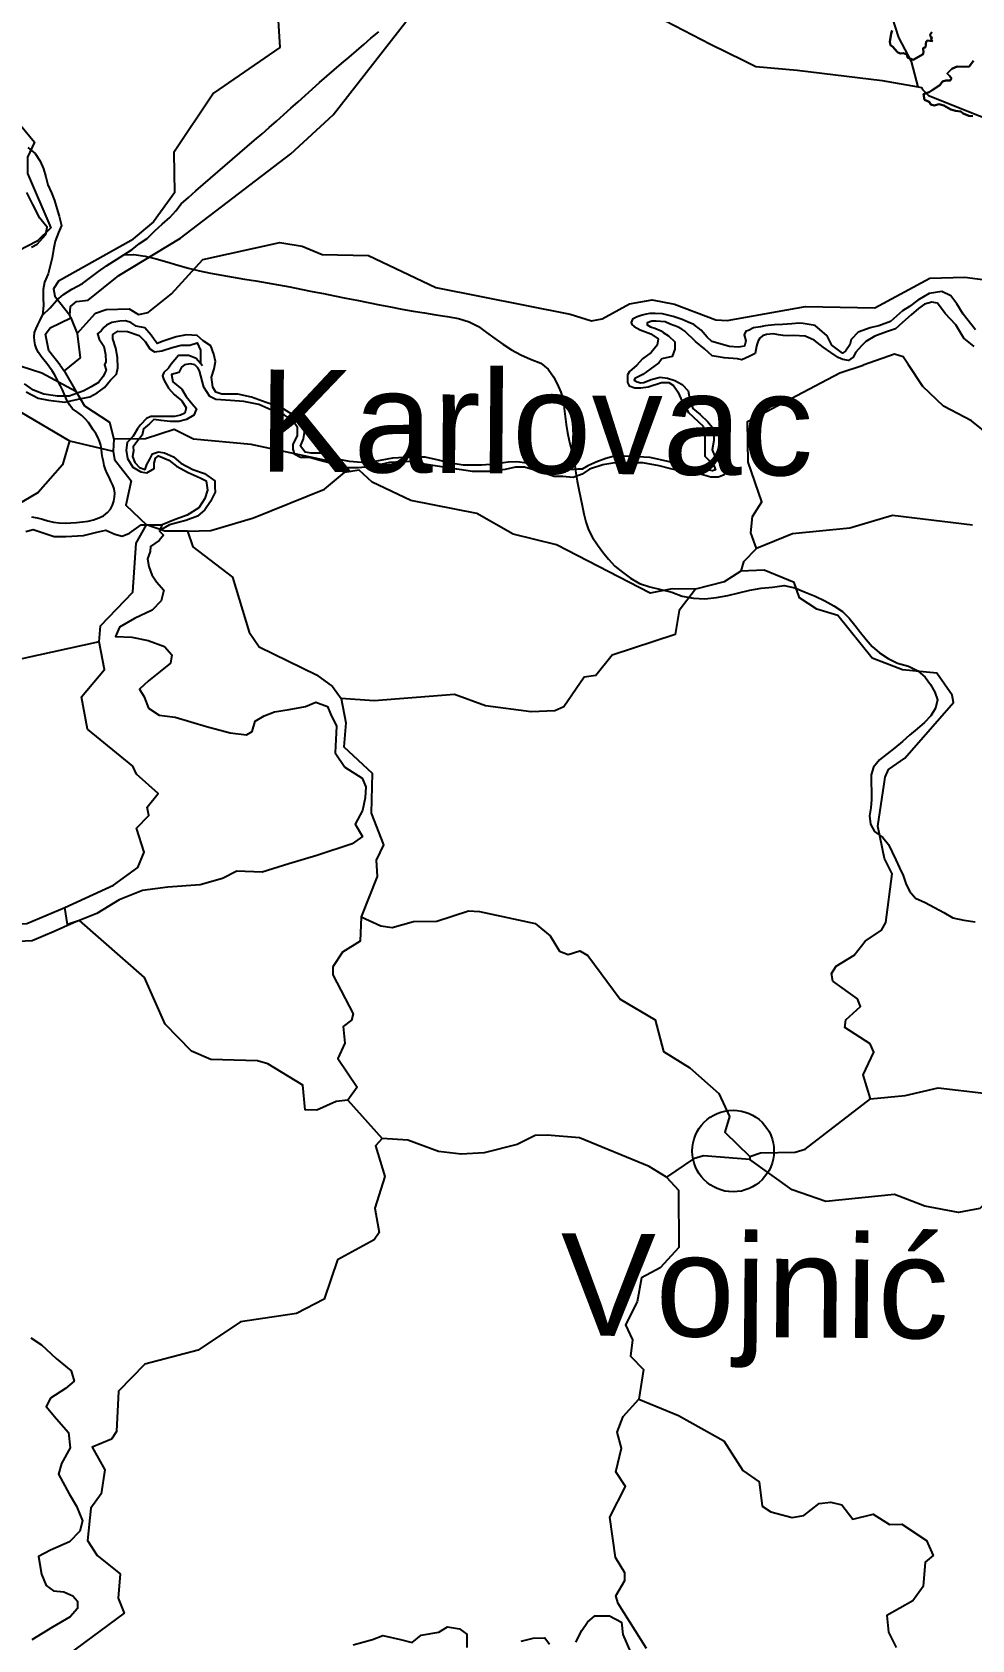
# Model space of a CAD drawing. Header units: metres. Extents: x 13.21 to 19.52, y 42.14 to 46.62.
# Drawn here: x 15.5378 to 15.7446, y 45.2218 to 45.5755 of the extents above; entities that cross this region are included whole.
import ezdxf

# ---------------------------------------------------------------- set-up
doc = ezdxf.new("R2010")
doc.units = ezdxf.units.M
doc.header["$MEASUREMENT"] = 0
for name, color, linetype in [('CESTE', 5, 'Continuous'), ('grad_manji', 1, 'Continuous'), ('hr', 9, 'Continuous'), ('naziv_manji', 1, 'Continuous'), ('naziv_veci', 1, 'Continuous'), ('PRUGE', 7, 'Continuous'), ('RIJEKE', 4, 'Continuous')]:
    doc.layers.add(name, color=color, linetype=linetype)
doc.styles.get("Standard").update_dxf_attribs({"font": 'arial.ttf'})

msp = doc.modelspace()

# ---------------------------------------------------------------- linework, layer by layer
at = {"layer": 'CESTE'}
for p, q in [((15.54633, 45.51267), (15.54612, 45.51323)), ((15.54633, 45.51267), (15.54775, 45.5092)), ((15.54402, 45.50227), (15.54487, 45.50101)), ((15.54487, 45.50101), (15.54746, 45.49654)), ((15.54607, 45.48557), (15.55567, 45.48333)), ((15.55584, 45.48598), (15.55567, 45.48333)), ((15.60725, 45.34055), (15.61487, 45.33209)), ((15.69571, 45.32816), (15.69572, 45.32748)), ((15.705, 45.32084), (15.69572, 45.32748))]:
    msp.add_line(p, q, dxfattribs=at)
for points in [[(15.54612, 45.51323), (15.54627, 45.51516), (15.54759, 45.51623), (15.55013, 45.51655), (15.55691, 45.52197), (15.57047, 45.53019), (15.59476, 45.5487), (15.60408, 45.55728), (15.62001, 45.57779), (15.62758, 45.59115), (15.6316, 45.60156), (15.6408, 45.61442), (15.65787, 45.63236), (15.67645, 45.64587)], [(15.59675, 45.61435), (15.59837, 45.59641), (15.59169, 45.58287), (15.59232, 45.5721), (15.57776, 45.56205), (15.56901, 45.54906), (15.56914, 45.54013), (15.56453, 45.53377), (15.5596, 45.52965), (15.54366, 45.52074), (15.54251, 45.51907), (15.54285, 45.51739), (15.54612, 45.51323)], [(15.50753, 45.5661), (15.51437, 45.56372), (15.5196, 45.55996), (15.52185, 45.56107), (15.52407, 45.56091), (15.53319, 45.55754), (15.53832, 45.55132), (15.53678, 45.54799), (15.53683, 45.54439), (15.54197, 45.53245), (15.53896, 45.52953), (15.53287, 45.52635), (15.53061, 45.5231), (15.52876, 45.51787), (15.53055, 45.50902), (15.5327, 45.50389), (15.5354, 45.50199)], [(15.54775, 45.5092), (15.55177, 45.51368), (15.55412, 45.51447), (15.55916, 45.51464), (15.5612, 45.51338), (15.56336, 45.5138), (15.56848, 45.51795), (15.57538, 45.52547), (15.59234, 45.52924), (15.59726, 45.52839), (15.60162, 45.52658), (15.61185, 45.52634), (15.62664, 45.51932), (15.65621, 45.51347), (15.66085, 45.51196), (15.66323, 45.5124), (15.66926, 45.51577), (15.67424, 45.51658), (15.67916, 45.51566), (15.6882, 45.51225), (15.69073, 45.51204), (15.70797, 45.51518), (15.72322, 45.51485), (15.73532, 45.5214), (15.74301, 45.52157), (15.75585, 45.51989)], [(15.54402, 45.50227), (15.54153, 45.50537), (15.54076, 45.50907), (15.54177, 45.51049), (15.54633, 45.51267)], [(15.54775, 45.5092), (15.54841, 45.50383), (15.54487, 45.50101)], [(15.7306, 45.5023), (15.72942, 45.50407), (15.72752, 45.50465), (15.72063, 45.50221)], [(15.5354, 45.50199), (15.54, 45.50053), (15.54746, 45.49654)], [(15.69721, 45.46192), (15.69595, 45.46533), (15.69632, 45.46895), (15.69838, 45.47214), (15.69538, 45.48089), (15.6952, 45.48984), (15.71549, 45.50058), (15.72063, 45.50221)], [(15.78416, 45.5022), (15.78137, 45.49719), (15.78056, 45.49002), (15.77444, 45.48699), (15.76923, 45.48306), (15.7647, 45.4814), (15.75968, 45.48089), (15.75281, 45.48324), (15.74446, 45.49), (15.73833, 45.49323), (15.73378, 45.49758), (15.7306, 45.5023)], [(15.52938, 45.49535), (15.53069, 45.49377), (15.5351, 45.49205), (15.54607, 45.48557)], [(15.54746, 45.49654), (15.54935, 45.49327), (15.55486, 45.48967), (15.55584, 45.48598)], [(15.60656, 45.47865), (15.60318, 45.48111), (15.586, 45.48477), (15.57332, 45.48598), (15.56906, 45.48808), (15.5628, 45.48601), (15.55584, 45.48598)], [(15.54607, 45.48557), (15.54455, 45.48029), (15.53913, 45.4742), (15.52944, 45.46853), (15.52463, 45.46729), (15.51701, 45.46662), (15.50748, 45.46899), (15.50236, 45.46915), (15.49729, 45.46849), (15.49246, 45.46523)], [(15.55567, 45.48333), (15.55595, 45.48152), (15.5596, 45.47682), (15.55848, 45.47146), (15.56297, 45.46708)], [(15.57204, 45.46571), (15.57714, 45.4659), (15.58656, 45.46867), (15.60212, 45.47495), (15.60656, 45.47865)], [(15.68376, 45.45297), (15.67864, 45.45306), (15.67378, 45.45209), (15.65322, 45.46272), (15.64362, 45.46506), (15.63567, 45.46961), (15.62116, 45.47249), (15.6126, 45.4765), (15.60977, 45.47912), (15.60656, 45.47865)], [(15.74471, 45.46702), (15.72711, 45.4692), (15.71771, 45.46635), (15.70507, 45.46513), (15.69721, 45.46192)], [(15.55259, 45.44141), (15.55287, 45.44491), (15.55995, 45.45232), (15.56073, 45.46308), (15.56297, 45.46708)], [(15.57204, 45.46571), (15.56702, 45.46573), (15.56297, 45.46708)], [(15.57204, 45.46571), (15.57318, 45.46229), (15.58193, 45.45562), (15.58557, 45.44348), (15.58779, 45.44024), (15.60038, 45.43415), (15.60392, 45.43157), (15.60579, 45.42891)], [(15.69721, 45.46192), (15.69435, 45.45901), (15.69374, 45.45695)], [(15.69374, 45.45695), (15.69005, 45.45456), (15.68376, 45.45297)], [(15.72229, 45.34084), (15.72067, 45.34611), (15.72299, 45.35114), (15.72222, 45.35292), (15.71658, 45.35655), (15.71684, 45.35825), (15.72003, 45.36115), (15.71942, 45.36282), (15.71399, 45.36669), (15.71365, 45.36842), (15.7147, 45.37005), (15.71865, 45.37242), (15.72107, 45.37551), (15.72471, 45.37795), (15.72561, 45.37965), (15.72701, 45.39036), (15.72532, 45.39374), (15.72389, 45.40085), (15.72549, 45.41157), (15.72625, 45.4133), (15.7298, 45.41579), (15.74051, 45.42804), (15.74022, 45.42962), (15.73684, 45.43445), (15.7293, 45.43519), (15.72264, 45.43779), (15.71507, 45.44714), (15.71045, 45.44857), (15.70664, 45.45107), (15.70546, 45.45444), (15.69889, 45.45713), (15.69374, 45.45695)], [(15.68376, 45.45297), (15.6802, 45.44829), (15.67927, 45.44296), (15.66545, 45.43844), (15.66187, 45.434), (15.65924, 45.43362), (15.65478, 45.4271), (15.65279, 45.42618), (15.64761, 45.42595), (15.63758, 45.42732), (15.63075, 45.42978), (15.61309, 45.42837), (15.60579, 45.42891)], [(15.55259, 45.44141), (15.53557, 45.43765), (15.52793, 45.4379), (15.51855, 45.44058), (15.50818, 45.44588), (15.50598, 45.44892), (15.50025, 45.44832)], [(15.54503, 45.38296), (15.55574, 45.38781), (15.56105, 45.3917), (15.56248, 45.39508), (15.56076, 45.40036), (15.56349, 45.40316), (15.56317, 45.40502), (15.56557, 45.40798), (15.56079, 45.41229), (15.56002, 45.41403), (15.55002, 45.42215), (15.54873, 45.42929), (15.55372, 45.43531), (15.55259, 45.44141)], [(15.60579, 45.42891), (15.60685, 45.42357), (15.60638, 45.41827), (15.6126, 45.41252), (15.61243, 45.40365), (15.61512, 45.3967), (15.61348, 45.39336), (15.61373, 45.38978), (15.61025, 45.38086)], [(15.49309, 45.36757), (15.5003, 45.36925), (15.50657, 45.37699), (15.51913, 45.37725), (15.52648, 45.37876), (15.53667, 45.3794), (15.54503, 45.38296)], [(15.60725, 45.34055), (15.6047, 45.34025), (15.60046, 45.33836), (15.5979, 45.33843), (15.5974, 45.34381), (15.5897, 45.34853), (15.58744, 45.34922), (15.57718, 45.3495), (15.5729, 45.35131), (15.56711, 45.35726), (15.56252, 45.36751), (15.54826, 45.38005), (15.54559, 45.3792), (15.54503, 45.38296)], [(15.61025, 45.38086), (15.60997, 45.3755), (15.60612, 45.37313), (15.60395, 45.36985), (15.60401, 45.36811), (15.60843, 45.35956), (15.60806, 45.35811), (15.60624, 45.35675), (15.60659, 45.35312), (15.6051, 45.34974), (15.60937, 45.34341), (15.60725, 45.34055)], [(15.61025, 45.38086), (15.61452, 45.37888), (15.61703, 45.37855), (15.62173, 45.37985), (15.62688, 45.37995), (15.63384, 45.38221), (15.63625, 45.38202), (15.64852, 45.37941), (15.65182, 45.37672), (15.65381, 45.37331), (15.65576, 45.37261), (15.65828, 45.37343), (15.66005, 45.3724), (15.6672, 45.36278), (15.6749, 45.35824), (15.67673, 45.35123), (15.6825, 45.34766), (15.68889, 45.34204), (15.69127, 45.33697), (15.69018, 45.3335), (15.69571, 45.32816)], [(15.72229, 45.34084), (15.72988, 45.34154), (15.73713, 45.34325), (15.7472, 45.34207), (15.75987, 45.34174), (15.76863, 45.34545), (15.77319, 45.34632)], [(15.69571, 45.32816), (15.69803, 45.32898), (15.70565, 45.32907), (15.70791, 45.32973), (15.72229, 45.34084)], [(15.61487, 45.33209), (15.6134, 45.33051), (15.61542, 45.32373), (15.61323, 45.31677), (15.61416, 45.31145), (15.61309, 45.30979), (15.60503, 45.30545), (15.6021, 45.29676), (15.596, 45.29359), (15.58367, 45.29178), (15.57439, 45.28557), (15.56263, 45.28248), (15.55682, 45.27652), (15.55641, 45.26763), (15.5553, 45.26598), (15.55107, 45.26419), (15.55383, 45.25923), (15.55301, 45.25396), (15.55078, 45.25077), (15.55001, 45.2437), (15.55211, 45.24038), (15.55718, 45.23634), (15.55679, 45.23102), (15.55811, 45.22768), (15.54571, 45.21852)], [(15.65113, 45.33283), (15.64852, 45.33278), (15.64452, 45.33076), (15.6373, 45.32894), (15.6322, 45.32864), (15.62724, 45.32928), (15.62046, 45.33174), (15.61487, 45.33209)], [(15.67735, 45.32357), (15.67358, 45.32594), (15.65821, 45.33229), (15.65113, 45.33283)], [(15.69572, 45.32748), (15.6855, 45.32827), (15.68332, 45.32762), (15.67735, 45.32357)], [(15.67735, 45.32357), (15.68004, 45.32073), (15.68008, 45.30817), (15.67599, 45.30364), (15.67189, 45.30147), (15.67094, 45.29619), (15.66833, 45.2911), (15.6699, 45.28783), (15.66946, 45.28425), (15.67234, 45.28131), (15.67128, 45.27475)], [(15.7778, 45.31988), (15.7626, 45.3201), (15.75538, 45.31836), (15.74774, 45.31824), (15.74631, 45.3167), (15.74159, 45.31584), (15.73421, 45.31723), (15.72752, 45.31979), (15.71244, 45.31822), (15.705, 45.32084)], [(15.67296, 45.21994), (15.66676, 45.22982), (15.66622, 45.23148), (15.66822, 45.23487), (15.66821, 45.23658), (15.66617, 45.23994), (15.66488, 45.24882), (15.66833, 45.25555), (15.66625, 45.25875), (15.6675, 45.264), (15.66651, 45.26752), (15.66785, 45.27098), (15.67128, 45.27475)], [(15.67128, 45.27475), (15.68, 45.2712), (15.68996, 45.26561), (15.6942, 45.2591), (15.69775, 45.25658), (15.69839, 45.25123), (15.70031, 45.25001), (15.70505, 45.24875), (15.70759, 45.24918), (15.71094, 45.25179), (15.71351, 45.25213), (15.71595, 45.25154), (15.71839, 45.24837), (15.72282, 45.24947), (15.72646, 45.24718), (15.72913, 45.2473), (15.73459, 45.24366), (15.73601, 45.24038), (15.73429, 45.23894), (15.73382, 45.23359), (15.73155, 45.23038), (15.72583, 45.22721), (15.72619, 45.2235), (15.72791, 45.22014)]]:
    msp.add_lwpolyline(points, dxfattribs=at)
at = {"layer": 'grad_manji'}
msp.add_circle((15.69204, 45.32936), 0.00898, dxfattribs=at)
at = {"layer": 'hr'}
for points in [[(15.73577, 45.57553), (15.73563, 45.5753), (15.73538, 45.575), (15.73548, 45.57454), (15.73575, 45.5743), (15.73559, 45.57393), (15.73582, 45.57354), (15.73474, 45.57367), (15.73449, 45.57343), (15.73442, 45.57278), (15.73432, 45.57223), (15.73387, 45.57195), (15.73382, 45.57172), (15.73392, 45.57122), (15.73385, 45.57069), (15.73166, 45.5694), (15.73043, 45.56994), (15.73022, 45.57056), (15.72948, 45.57085), (15.72885, 45.57084), (15.72827, 45.57099), (15.72814, 45.5712), (15.72715, 45.57224), (15.72663, 45.57267), (15.72651, 45.57338), (15.72683, 45.57524), (15.72705, 45.57587)], [(15.72705, 45.57587), (15.72683, 45.57524), (15.72651, 45.57338), (15.72663, 45.57267), (15.72715, 45.57224), (15.72814, 45.5712), (15.72827, 45.57099), (15.72885, 45.57084), (15.72948, 45.57085), (15.73022, 45.57056), (15.73043, 45.56994), (15.73166, 45.5694), (15.73385, 45.57069), (15.73392, 45.57122), (15.73382, 45.57172), (15.73387, 45.57195), (15.73432, 45.57223), (15.73442, 45.57278), (15.73449, 45.57343), (15.73474, 45.57367), (15.73582, 45.57354), (15.73559, 45.57393), (15.73575, 45.5743), (15.73548, 45.57454), (15.73538, 45.575), (15.73563, 45.5753), (15.73577, 45.57553)], [(15.74478, 45.55699), (15.74392, 45.55711), (15.74267, 45.55763), (15.74213, 45.55802), (15.74096, 45.55822), (15.73991, 45.55851), (15.73838, 45.55936), (15.73737, 45.55968), (15.73623, 45.55935), (15.7355, 45.55962), (15.73513, 45.5602), (15.7341, 45.56063), (15.73392, 45.56183), (15.73519, 45.56227), (15.73584, 45.56277), (15.73752, 45.56383), (15.73811, 45.56462), (15.73885, 45.56489), (15.73977, 45.56489), (15.74007, 45.56532), (15.73969, 45.56584), (15.73911, 45.5664), (15.74016, 45.56746), (15.74134, 45.56792), (15.74269, 45.56784), (15.74393, 45.56798), (15.74492, 45.56921)], [(15.74492, 45.56921), (15.74393, 45.56798), (15.74269, 45.56784), (15.74134, 45.56792), (15.74016, 45.56746), (15.73911, 45.5664), (15.73969, 45.56584), (15.74007, 45.56532), (15.73977, 45.56489), (15.73885, 45.56489), (15.73811, 45.56462), (15.73752, 45.56383), (15.73584, 45.56277), (15.73519, 45.56227), (15.73392, 45.56183), (15.7341, 45.56063), (15.73513, 45.5602), (15.7355, 45.55962), (15.73623, 45.55935), (15.73737, 45.55968), (15.73838, 45.55936), (15.73991, 45.55851), (15.74096, 45.55822), (15.74213, 45.55802), (15.74267, 45.55763), (15.74392, 45.55711), (15.74478, 45.55699)]]:
    msp.add_lwpolyline(points, dxfattribs=at)
at = {"layer": 'PRUGE'}
for points in [[(15.55803, 45.52653), (15.55985, 45.52767), (15.56143, 45.52897), (15.56314, 45.53011), (15.56483, 45.53182), (15.56642, 45.53328), (15.56811, 45.53474), (15.56947, 45.5362), (15.57065, 45.53776), (15.57225, 45.53916), (15.57385, 45.54057), (15.57545, 45.54197), (15.57707, 45.54336), (15.57869, 45.54476), (15.58031, 45.54615), (15.58193, 45.54754), (15.58355, 45.54894), (15.58516, 45.55033), (15.58678, 45.55172), (15.5884, 45.55313), (15.58999, 45.55453), (15.59158, 45.55594), (15.59317, 45.55735), (15.59475, 45.55876), (15.59633, 45.56018), (15.59791, 45.56159), (15.59949, 45.56301), (15.60107, 45.56443), (15.60266, 45.56583), (15.60426, 45.56724), (15.60589, 45.56863), (15.60755, 45.57), (15.60919, 45.57138), (15.6108, 45.57278), (15.61236, 45.57421), (15.61407, 45.57556)], [(15.53687, 45.55016), (15.53847, 45.54877), (15.53957, 45.54714), (15.54033, 45.54543), (15.54087, 45.54366), (15.54132, 45.54189), (15.54206, 45.54017), (15.54279, 45.53845), (15.54329, 45.5367), (15.54381, 45.53499), (15.54433, 45.53294), (15.54362, 45.5314), (15.54292, 45.52951), (15.54252, 45.52766), (15.54222, 45.52588), (15.5418, 45.5241), (15.54134, 45.52234), (15.54057, 45.52051), (15.54025, 45.51889), (15.54028, 45.51704), (15.5403, 45.51535), (15.54012, 45.51325)], [(15.54012, 45.51325), (15.54181, 45.51488), (15.54316, 45.5165), (15.54474, 45.5178), (15.54656, 45.51894), (15.54888, 45.52024), (15.55068, 45.52152), (15.55247, 45.52281), (15.55423, 45.52411), (15.55803, 45.52653)], [(15.55803, 45.52653), (15.56021, 45.52657), (15.56021, 45.52657), (15.5627, 45.52624), (15.56512, 45.52562), (15.56749, 45.52494), (15.56985, 45.52424), (15.57222, 45.52356), (15.57465, 45.52298), (15.5771, 45.52248), (15.57958, 45.52202), (15.58207, 45.52159), (15.58457, 45.52118), (15.58706, 45.52077), (15.58955, 45.52036), (15.59203, 45.51991), (15.59451, 45.51944), (15.59697, 45.51897), (15.59944, 45.51848), (15.60191, 45.51799), (15.60437, 45.5175), (15.60683, 45.51701), (15.60929, 45.51651), (15.61175, 45.51603), (15.61423, 45.51554), (15.61669, 45.51505), (15.61916, 45.51458), (15.62164, 45.51413), (15.62413, 45.51372), (15.62663, 45.51333), (15.62914, 45.51295), (15.63162, 45.51251), (15.63397, 45.51177), (15.63603, 45.51072), (15.63782, 45.50943), (15.63959, 45.50813), (15.64139, 45.50686), (15.6433, 45.50564), (15.64532, 45.50454), (15.64747, 45.50356), (15.64972, 45.50266), (15.65138, 45.50134), (15.65253, 45.49971), (15.6534, 45.49801), (15.65415, 45.49629), (15.6547, 45.49453), (15.65488, 45.49274), (15.65507, 45.49095), (15.6553, 45.48916), (15.6556, 45.48737), (15.65598, 45.4856), (15.65642, 45.48382), (15.65687, 45.48204), (15.65719, 45.48027), (15.65745, 45.47847), (15.65776, 45.47669), (15.6581, 45.47491), (15.65845, 45.47312), (15.6588, 45.47134), (15.65919, 45.46956), (15.65966, 45.4678), (15.66023, 45.46604), (15.66109, 45.46436), (15.66219, 45.46272), (15.66338, 45.46113), (15.66462, 45.45955), (15.666, 45.45804), (15.66768, 45.45668), (15.66946, 45.45537), (15.67143, 45.45424), (15.67374, 45.45347), (15.67615, 45.45287), (15.67856, 45.45227), (15.68084, 45.45142), (15.68329, 45.45095), (15.68585, 45.45086), (15.68838, 45.45114), (15.69085, 45.4516), (15.69329, 45.45217), (15.69569, 45.45277), (15.69819, 45.45317), (15.70072, 45.45343), (15.70328, 45.45377), (15.70328, 45.45377), (15.70563, 45.45329), (15.70785, 45.45231), (15.71005, 45.45139), (15.71218, 45.4504), (15.71421, 45.4493), (15.71608, 45.44807), (15.71755, 45.44661), (15.71879, 45.44502), (15.72003, 45.44345), (15.72128, 45.44188), (15.72266, 45.44036), (15.72426, 45.43895), (15.72611, 45.43772), (15.72821, 45.4367), (15.7306, 45.43602), (15.73267, 45.43498), (15.73431, 45.4336), (15.73543, 45.43198), (15.73643, 45.4303), (15.73699, 45.42858), (15.73653, 45.42679), (15.73553, 45.42513), (15.73413, 45.42362), (15.7325, 45.42224), (15.73087, 45.42085), (15.72926, 45.41945), (15.72764, 45.41806), (15.72589, 45.41675), (15.72421, 45.4154), (15.7229, 45.41383), (15.7224, 45.4121), (15.72242, 45.41029), (15.72248, 45.40849), (15.72247, 45.40668), (15.72236, 45.40488), (15.72204, 45.40309), (15.72223, 45.40129), (15.72311, 45.39962), (15.72497, 45.39836), (15.72621, 45.39681), (15.72701, 45.39509), (15.72785, 45.39339), (15.72865, 45.39169), (15.72941, 45.38997), (15.73005, 45.38822), (15.73087, 45.38649), (15.73213, 45.38497), (15.7343, 45.384), (15.73636, 45.38293), (15.73836, 45.38181), (15.74038, 45.38067), (15.74277, 45.38015), (15.74527, 45.37977)], [(15.53767, 45.46885), (15.53894, 45.46867), (15.54014, 45.46836), (15.54131, 45.46799), (15.54253, 45.46773), (15.54379, 45.46756), (15.54507, 45.46749), (15.54635, 45.46753), (15.54762, 45.46762), (15.54889, 45.46775), (15.55014, 45.46795), (15.55136, 45.46823), (15.55251, 45.46862), (15.55357, 45.46913), (15.55442, 45.4698), (15.55505, 45.47059), (15.5555, 45.47143), (15.55577, 45.47231), (15.55596, 45.47321), (15.55603, 45.47411), (15.55589, 45.475), (15.55556, 45.47587), (15.55518, 45.47673), (15.55475, 45.47758), (15.55433, 45.47843), (15.55394, 45.47928), (15.55367, 45.48016), (15.55351, 45.48105), (15.55334, 45.48195), (15.55319, 45.48284), (15.55307, 45.48374), (15.55295, 45.48464), (15.55267, 45.48551), (15.55229, 45.48637), (15.55182, 45.48721), (15.55129, 45.48803), (15.55076, 45.48885), (15.55021, 45.48966), (15.54953, 45.49042), (15.54876, 45.49114), (15.54789, 45.4918), (15.54669, 45.4926), (15.54612, 45.49341), (15.5456, 45.49423), (15.54524, 45.49509), (15.5449, 45.49596), (15.5445, 45.49681), (15.54407, 45.49766), (15.54367, 45.49851), (15.54323, 45.49936), (15.54275, 45.50019), (15.54222, 45.50101), (15.54164, 45.50182), (15.54104, 45.50261), (15.5404, 45.50339), (15.53979, 45.50418), (15.53926, 45.505), (15.53882, 45.50585), (15.53851, 45.50672), (15.53834, 45.50761), (15.53829, 45.50851), (15.53839, 45.50941), (15.53869, 45.51028), (15.5391, 45.51114), (15.5395, 45.51199), (15.54012, 45.51325)]]:
    msp.add_lwpolyline(points, dxfattribs=at)
at = {"layer": 'RIJEKE'}
for points in [[(15.73277, 45.56348), (15.73124, 45.56908), (15.7285, 45.57432), (15.72709, 45.57867), (15.72797, 45.5828), (15.72882, 45.5849)], [(15.67715, 45.57802), (15.68708, 45.57286), (15.69436, 45.56928), (15.69642, 45.56824), (15.69701, 45.56794), (15.70616, 45.56715), (15.72484, 45.56484), (15.73277, 45.56348)], [(15.73277, 45.56348), (15.73347, 45.56336), (15.73367, 45.56292), (15.73501, 45.56156), (15.75742, 45.55265)], [(15.53769, 45.52819), (15.53892, 45.52889), (15.54087, 45.531), (15.54115, 45.5326), (15.54044, 45.53349), (15.53951, 45.5346), (15.53797, 45.53757), (15.53667, 45.54021)], [(15.74534, 45.51003), (15.74265, 45.51344), (15.74128, 45.51571), (15.73994, 45.51753), (15.73795, 45.51842), (15.73795, 45.51842), (15.73514, 45.51802), (15.73269, 45.51654), (15.73086, 45.51513), (15.72926, 45.51419), (15.72669, 45.51186), (15.72411, 45.51092), (15.72277, 45.51059), (15.72217, 45.51043), (15.71958, 45.50948), (15.71799, 45.50786), (15.71769, 45.50671), (15.71676, 45.50533), (15.71611, 45.50486), (15.71377, 45.50666), (15.71275, 45.50871), (15.71008, 45.51096), (15.70746, 45.51139), (15.70651, 45.51149), (15.70651, 45.51149), (15.70498, 45.51135), (15.70291, 45.51119), (15.70113, 45.51111), (15.69905, 45.51089), (15.69806, 45.51067), (15.69649, 45.51045), (15.69541, 45.50989), (15.69484, 45.50969), (15.69448, 45.50894), (15.69484, 45.50757), (15.69454, 45.50642), (15.69325, 45.50618), (15.69127, 45.50638), (15.68734, 45.50746), (15.68633, 45.50838), (15.685, 45.50997), (15.68342, 45.5112), (15.68213, 45.51168), (15.68084, 45.51229), (15.67885, 45.51297), (15.67647, 45.51351), (15.67489, 45.51364), (15.67489, 45.51364), (15.67371, 45.51363), (15.67292, 45.51348), (15.67202, 45.51327), (15.67094, 45.51284), (15.66987, 45.51235), (15.66958, 45.51165), (15.66978, 45.51116), (15.67029, 45.51076), (15.67161, 45.51003), (15.67391, 45.50915), (15.67558, 45.50803), (15.6753, 45.50664), (15.67404, 45.50502), (15.67211, 45.50361), (15.67084, 45.50222), (15.66925, 45.50082), (15.6688, 45.50012), (15.6688, 45.49842), (15.66914, 45.49773), (15.67044, 45.49728), (15.67174, 45.49727), (15.67336, 45.49751), (15.6763, 45.49844), (15.67792, 45.49845), (15.67792, 45.49845), (15.67891, 45.49776), (15.6799, 45.49639), (15.68089, 45.4941), (15.68221, 45.49181), (15.68547, 45.48885), (15.6858, 45.48701), (15.68582, 45.48495), (15.68583, 45.48219), (15.68781, 45.48014), (15.68813, 45.47923), (15.68748, 45.47899), (15.6852, 45.47944), (15.68128, 45.48012), (15.6777, 45.48103), (15.67379, 45.48194), (15.66955, 45.48215), (15.66664, 45.48231), (15.66664, 45.48231), (15.66563, 45.48215), (15.66402, 45.48168), (15.66207, 45.48099), (15.66011, 45.48006), (15.65881, 45.47937), (15.65784, 45.47936), (15.65524, 45.47913), (15.6523, 45.47958), (15.64968, 45.48003), (15.64676, 45.4807), (15.64448, 45.48094), (15.64448, 45.48094), (15.64252, 45.48092), (15.63958, 45.48046), (15.63666, 45.48023), (15.63276, 45.48021), (15.62982, 45.48066), (15.6272, 45.48134), (15.62427, 45.48201), (15.62427, 45.48201), (15.62102, 45.482), (15.6171, 45.48176), (15.61321, 45.48106), (15.61027, 45.48081), (15.60766, 45.48104), (15.60538, 45.48149), (15.60309, 45.48263), (15.60114, 45.48286), (15.60114, 45.48286), (15.59918, 45.48285), (15.59787, 45.48307), (15.59689, 45.48444), (15.59753, 45.48605), (15.59784, 45.48788), (15.59751, 45.48926), (15.59554, 45.49108), (15.5926, 45.49291), (15.58933, 45.49404), (15.58607, 45.49517), (15.58312, 45.49586), (15.58312, 45.49586), (15.58084, 45.49584), (15.57954, 45.49584), (15.57823, 45.49629), (15.57756, 45.49743), (15.5773, 45.49961), (15.57791, 45.50146), (15.57819, 45.50307), (15.5778, 45.50466), (15.57711, 45.50649), (15.57545, 45.50762), (15.57411, 45.50874), (15.57182, 45.50894), (15.57182, 45.50894), (15.56955, 45.50845), (15.56663, 45.5075), (15.56535, 45.50701), (15.56467, 45.50792), (15.56401, 45.50883), (15.56266, 45.51042), (15.56069, 45.5108), (15.55955, 45.51164), (15.55837, 45.51197), (15.55837, 45.51197), (15.55711, 45.51189), (15.55534, 45.51161), (15.55423, 45.51101), (15.55359, 45.51055), (15.55304, 45.50982), (15.55225, 45.50914), (15.55261, 45.50799), (15.55362, 45.5064), (15.55401, 45.50457), (15.55406, 45.50297), (15.55374, 45.50228), (15.55409, 45.50113), (15.55391, 45.50069), (15.55349, 45.49975), (15.55247, 45.49842), (15.55085, 45.4975), (15.54923, 45.49657), (15.54599, 45.49541), (15.54338, 45.4954), (15.54044, 45.49585), (15.53816, 45.49676), (15.53619, 45.49813)], [(15.74509, 45.50635), (15.74277, 45.50816), (15.74106, 45.51112), (15.73871, 45.51362), (15.73703, 45.51589), (15.73573, 45.51611), (15.73573, 45.51611), (15.73411, 45.51563), (15.73282, 45.51469), (15.73123, 45.5133), (15.72932, 45.51166), (15.72772, 45.51027), (15.72577, 45.50956), (15.72319, 45.50861), (15.72126, 45.50744), (15.7203, 45.50651), (15.71904, 45.50511), (15.71841, 45.50397), (15.71745, 45.50327), (15.71614, 45.50347), (15.71515, 45.50393), (15.7135, 45.50505), (15.71183, 45.50618), (15.70984, 45.50776), (15.70787, 45.50865), (15.70531, 45.50878), (15.70531, 45.50878), (15.70423, 45.5087), (15.70304, 45.50876), (15.70205, 45.50889), (15.70095, 45.50916), (15.70095, 45.50916), (15.69937, 45.50901), (15.69849, 45.50873), (15.6979, 45.50817), (15.69751, 45.50761), (15.69733, 45.50692), (15.69715, 45.50645), (15.69686, 45.50484), (15.69557, 45.50413), (15.69397, 45.50343), (15.69298, 45.50365), (15.69004, 45.50384), (15.68743, 45.50426), (15.68575, 45.50585), (15.68375, 45.50743), (15.68141, 45.5097), (15.68077, 45.51013), (15.67977, 45.51069), (15.67819, 45.51123), (15.67709, 45.51178), (15.67511, 45.5119), (15.67511, 45.5119), (15.67413, 45.51189), (15.67314, 45.51154), (15.67314, 45.51113), (15.67384, 45.51071), (15.67484, 45.51037), (15.67623, 45.50983), (15.67663, 45.50942), (15.67784, 45.50873), (15.67918, 45.50737), (15.67922, 45.50576), (15.67862, 45.50415), (15.67635, 45.50367), (15.67572, 45.50274), (15.6738, 45.50134), (15.6722, 45.50018), (15.67042, 45.49933), (15.67026, 45.49892), (15.67093, 45.49854), (15.6717, 45.49833), (15.67238, 45.49842), (15.67401, 45.49912), (15.67596, 45.49958), (15.67596, 45.49958), (15.6776, 45.49936), (15.67923, 45.4989), (15.68086, 45.498), (15.68217, 45.49662), (15.68251, 45.49456), (15.68318, 45.49273), (15.6848, 45.49136), (15.68645, 45.48976), (15.68743, 45.48862), (15.68777, 45.48747), (15.68777, 45.48564), (15.68745, 45.48358), (15.68812, 45.48198), (15.68976, 45.47993), (15.69073, 45.47901), (15.69009, 45.47808), (15.68881, 45.47762), (15.68799, 45.47762), (15.68716, 45.47761), (15.68456, 45.4783), (15.68129, 45.47875), (15.67835, 45.47942), (15.67576, 45.48011), (15.67215, 45.48078), (15.67215, 45.48078), (15.66956, 45.48078), (15.66598, 45.48076), (15.66338, 45.48031), (15.66045, 45.47937), (15.65882, 45.47823), (15.65687, 45.47754), (15.65459, 45.47776), (15.65459, 45.47776), (15.65264, 45.47775), (15.64839, 45.47912), (15.64612, 45.47979), (15.64612, 45.47979), (15.64416, 45.47978), (15.64188, 45.47932), (15.64025, 45.47909), (15.63831, 45.47885), (15.63472, 45.47884), (15.63179, 45.47929), (15.63123, 45.47937), (15.62885, 45.47973), (15.6246, 45.48041), (15.62069, 45.48108), (15.62069, 45.48108), (15.61646, 45.48084), (15.61451, 45.48038), (15.61192, 45.47991), (15.60963, 45.47966), (15.60702, 45.47966), (15.60408, 45.48057), (15.60114, 45.48125), (15.59887, 45.48193), (15.59887, 45.48193), (15.5969, 45.48193), (15.59559, 45.48261), (15.59527, 45.48375), (15.59526, 45.48489), (15.59622, 45.48673), (15.59621, 45.48856), (15.59523, 45.48993), (15.59325, 45.4913), (15.59032, 45.49244), (15.5877, 45.49357), (15.58444, 45.49425), (15.5815, 45.49447), (15.57825, 45.49469), (15.57693, 45.49537), (15.57562, 45.49743), (15.57467, 45.50096), (15.57431, 45.50163), (15.57365, 45.50231), (15.57266, 45.50253), (15.57266, 45.50253), (15.57137, 45.50229), (15.57072, 45.50182), (15.5701, 45.50066), (15.56849, 45.50019), (15.56876, 45.49855), (15.57074, 45.49695), (15.57173, 45.49535), (15.57304, 45.49376), (15.57402, 45.4926), (15.57339, 45.49123), (15.57177, 45.4903), (15.57014, 45.48985), (15.56818, 45.48984), (15.56622, 45.49007), (15.56461, 45.49028), (15.56461, 45.49028), (15.56362, 45.48936), (15.56233, 45.48821), (15.56203, 45.48684), (15.56105, 45.48569), (15.56007, 45.48431), (15.56011, 45.4834), (15.55994, 45.48215), (15.56044, 45.48083), (15.56142, 45.47973), (15.56272, 45.47928), (15.56304, 45.48042), (15.56369, 45.48157), (15.56433, 45.48271), (15.56563, 45.48318), (15.56563, 45.48318), (15.56694, 45.48296), (15.5689, 45.48205), (15.57053, 45.48068), (15.57315, 45.47931), (15.57576, 45.47841), (15.57805, 45.47681), (15.57806, 45.47544), (15.57807, 45.4743), (15.5771, 45.47223), (15.57581, 45.47039), (15.5742, 45.469), (15.57161, 45.46808), (15.56998, 45.46762), (15.56803, 45.46715), (15.56579, 45.46582)], [(15.53653, 45.49636), (15.53915, 45.49499), (15.54143, 45.49455), (15.54501, 45.4941), (15.54794, 45.49479), (15.55054, 45.49527), (15.55217, 45.49619), (15.55379, 45.49735), (15.55508, 45.49896), (15.55641, 45.50025), (15.5567, 45.50163), (15.55664, 45.50391), (15.55624, 45.50598), (15.55559, 45.50806), (15.55557, 45.50898), (15.55669, 45.50971), (15.55669, 45.50971), (15.55883, 45.50967), (15.56139, 45.5088), (15.56273, 45.50744), (15.56376, 45.50585), (15.56476, 45.50518), (15.56638, 45.50543), (15.56864, 45.50616), (15.57059, 45.50664), (15.57255, 45.50666), (15.57417, 45.50714), (15.57417, 45.50714), (15.57485, 45.50554), (15.57489, 45.50417), (15.57484, 45.50261)], [(15.57484, 45.50261), (15.57392, 45.50369), (15.57228, 45.50435), (15.57228, 45.50435), (15.57001, 45.50434), (15.56842, 45.50247), (15.5678, 45.50155), (15.56684, 45.50061), (15.56648, 45.49991), (15.56681, 45.499), (15.5678, 45.49717), (15.56911, 45.4958), (15.57076, 45.49443), (15.57174, 45.49282), (15.57143, 45.49168), (15.57046, 45.49122), (15.56915, 45.49098), (15.56687, 45.49098), (15.56394, 45.49096), (15.56296, 45.4905), (15.56166, 45.48912), (15.56103, 45.48821), (15.56006, 45.4866), (15.55876, 45.48522), (15.55852, 45.48352), (15.55883, 45.48168), (15.55998, 45.47978), (15.56175, 45.4788), (15.56306, 45.47859), (15.56466, 45.47951), (15.56467, 45.48066), (15.56499, 45.48181), (15.56563, 45.48227), (15.56563, 45.48227), (15.56792, 45.48135), (15.56956, 45.47999), (15.57216, 45.47862), (15.57479, 45.47748), (15.57611, 45.4768), (15.57644, 45.47474), (15.5758, 45.47291), (15.57451, 45.47084), (15.57192, 45.46923), (15.56933, 45.4683), (15.56641, 45.46715)], [(15.57528, 45.50211), (15.57484, 45.50261)], [(15.56579, 45.46582), (15.56675, 45.46485), (15.56578, 45.4637), (15.56384, 45.46233), (15.56377, 45.46124), (15.56318, 45.45963), (15.56354, 45.45797), (15.5642, 45.45614), (15.56521, 45.45454), (15.56684, 45.45271), (15.56621, 45.45041), (15.56427, 45.44835), (15.56038, 45.44649), (15.55703, 45.44462), (15.55617, 45.44258), (15.55975, 45.44237), (15.56334, 45.44169), (15.56693, 45.44034), (15.56857, 45.4385), (15.56827, 45.43668), (15.566, 45.43483), (15.56341, 45.43276), (15.56148, 45.43093), (15.56245, 45.42931), (15.56345, 45.4268), (15.56575, 45.42521), (15.56932, 45.42477), (15.57618, 45.42273), (15.58139, 45.42136), (15.58498, 45.42093), (15.58627, 45.42162), (15.58691, 45.42391), (15.58885, 45.42506), (15.59112, 45.42599), (15.59437, 45.42646), (15.59794, 45.42716), (15.60022, 45.42808), (15.60022, 45.42808), (15.60283, 45.42718), (15.60349, 45.42557), (15.60481, 45.42283), (15.60453, 45.41695), (15.60664, 45.41377), (15.61042, 45.41138), (15.61125, 45.40945), (15.6111, 45.40704), (15.61048, 45.40429), (15.60887, 45.40129), (15.61051, 45.39855), (15.60824, 45.39694), (15.60045, 45.3944), (15.59429, 45.39254), (15.58845, 45.39069), (15.5829, 45.39089), (15.5829, 45.39089), (15.57968, 45.38928), (15.57481, 45.38789), (15.56765, 45.38741), (15.56213, 45.38669), (15.55696, 45.38461), (15.5521, 45.38162), (15.54691, 45.37953), (15.5427, 45.37768), (15.53784, 45.3756), (15.53329, 45.37535)], [(15.53645, 45.46565), (15.53808, 45.46612), (15.53808, 45.46612), (15.53938, 45.46566), (15.54266, 45.46454), (15.54526, 45.46454), (15.54916, 45.46479), (15.55209, 45.46549), (15.55403, 45.46596), (15.55403, 45.46596), (15.556, 45.46504), (15.55763, 45.46459), (15.55925, 45.46528), (15.56184, 45.46713), (15.56348, 45.46713), (15.56641, 45.46715)], [(15.56641, 45.46715), (15.56579, 45.46582)], [(15.53757, 45.28829), (15.53986, 45.2867), (15.54312, 45.28373), (15.5464, 45.28099), (15.54706, 45.2787), (15.54514, 45.27709), (15.54189, 45.27502), (15.54095, 45.27318), (15.54323, 45.27043), (15.54586, 45.26747), (15.54621, 45.26403), (15.54428, 45.26059), (15.54365, 45.25829), (15.54597, 45.25395), (15.54761, 45.25121), (15.54892, 45.248), (15.5483, 45.2457), (15.54604, 45.24341), (15.54185, 45.24156), (15.53925, 45.24016), (15.53993, 45.23628), (15.54093, 45.23376), (15.54257, 45.23263), (15.54483, 45.23241), (15.54679, 45.2315), (15.54778, 45.23035), (15.54779, 45.22874), (15.54618, 45.22691), (15.54231, 45.2246), (15.53779, 45.22183)], [(15.65745, 45.22134), (15.65873, 45.22387), (15.66001, 45.22571), (15.66162, 45.22708), (15.66486, 45.22709), (15.66486, 45.22709), (15.66748, 45.22572), (15.66781, 45.22297), (15.66946, 45.21908)], [(15.60848, 45.22073), (15.61269, 45.22188), (15.61496, 45.2228), (15.61496, 45.2228), (15.61886, 45.2219), (15.62145, 45.22122), (15.62339, 45.22284), (15.62727, 45.22354), (15.62922, 45.22469), (15.62922, 45.22469), (15.63181, 45.22424), (15.63344, 45.22309), (15.63346, 45.22011)], [(15.64544, 45.22153), (15.64804, 45.22222), (15.65064, 45.22224), (15.65064, 45.22224), (15.65161, 45.22086)]]:
    msp.add_lwpolyline(points, dxfattribs=at)

# ---------------------------------------------------------------- texts
at = {"layer": 'naziv_manji', "insert": (15.65415, 45.31125), "char_height": 0.0224579, "width": 0.1085464, "attachment_point": 1, "rotation": 359.5313}
msp.add_mtext('{\\fArial CE|b0|i0|c238|p34;Vojnić}', dxfattribs=at)
at = {"layer": 'naziv_veci', "insert": (15.58772, 45.50131), "char_height": 0.0224579, "width": 0.1609482, "attachment_point": 1, "rotation": 359.5771}
msp.add_mtext('{\\fArial CE|b0|i0|c238|p34;Karlovac}      ', dxfattribs=at)

doc.saveas('drawing.dxf')
